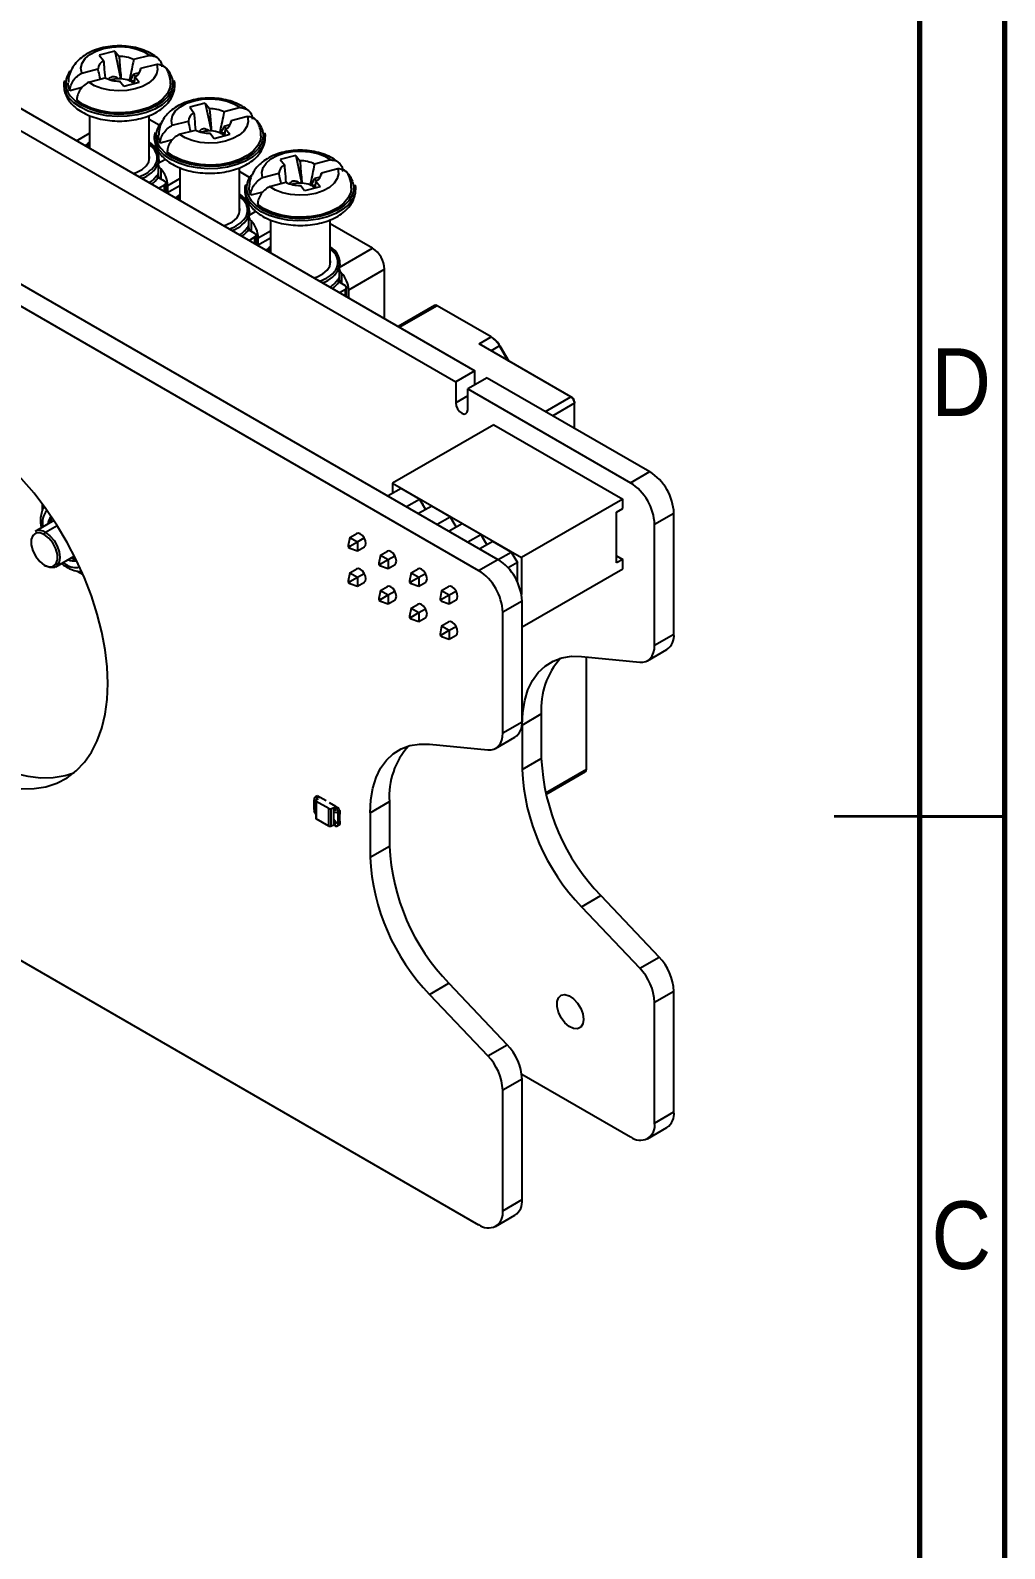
# Model space of a CAD drawing. Header units: millimetres. Extents: x 15 to 415, y 5 to 292.
# Drawn here: x 357.9 to 415, y 105.5 to 194.6 of the extents above; entities that cross this region are included whole.
import ezdxf

# ---------------------------------------------------------------- set-up
doc = ezdxf.new("R2010")
doc.units = ezdxf.units.MM
doc.linetypes.add('SLD-Solid', pattern=[0])
doc.styles.add('SLDTEXTSTYLE2', font='GOTHIC.TTF', dxfattribs={"width": 0.913})

msp = doc.modelspace()

# ---------------------------------------------------------------- linework, layer by layer
at = {"color": 7, "linetype": 'SLD-Solid', "lineweight": 70}
for p, q in [((415, 292), (415, 5)), ((410, 287), (410, 10))]:
    msp.add_line(p, q, dxfattribs=at)
at = {"color": 7, "linetype": 'SLD-Solid', "lineweight": 25}
for p, q in [((324.471, 198.686), (385.282, 163.581)), ((323.34, 198.033), (384.151, 162.928)), ((343.634, 197.911), (383.939, 174.643)), ((342.502, 197.258), (382.807, 173.99)), ((362.818, 193.399), (361.906, 193.163)), ((362.818, 193.399), (363.066, 193.081)), ((362.818, 193.399), (363.155, 191.804)), ((361.906, 193.163), (362.154, 192.844)), ((364.876, 193.141), (363.919, 192.894)), ((365.285, 192.615), (364.329, 192.367)), ((360.873, 192.104), (361.829, 192.352)), ((361.283, 191.577), (362.239, 191.825)), ((363.155, 191.804), (363.036, 191.773)), ((363.34, 191.319), (363.092, 191.638)), ((363.155, 191.804), (363.181, 191.771)), ((364.252, 191.556), (363.34, 191.319)), ((363.721, 191.68), (363.663, 191.665)), ((363.918, 192.036), (363.721, 191.68)), ((363.775, 191.611), (363.721, 191.68)), ((364.261, 192.125), (363.918, 192.036)), ((364.03, 191.891), (363.918, 192.036)), ((364.252, 191.556), (364.005, 191.874)), ((364.329, 192.367), (364.303, 192.237)), ((360.898, 191.253), (360.176, 191.066)), ((368.122, 190.338), (367.209, 190.101)), ((367.209, 190.101), (367.457, 189.783)), ((368.122, 190.338), (368.369, 190.019)), ((368.122, 190.338), (368.458, 188.743)), ((370.179, 190.08), (369.223, 189.832)), ((361.329, 189.619), (361.329, 187.695)), ((364.829, 187.105), (364.829, 189.611)), ((365.418, 189.049), (364.829, 189.389)), ((366.176, 189.042), (367.133, 189.29)), ((369.221, 188.974), (369.024, 188.618)), ((369.565, 189.063), (369.221, 188.974)), ((369.334, 188.829), (369.221, 188.974)), ((369.632, 189.305), (369.606, 189.176)), ((370.589, 189.553), (369.632, 189.305)), ((360.57, 188.134), (361.329, 188.572)), ((366.201, 188.191), (365.479, 188.004)), ((366.586, 188.516), (367.542, 188.763)), ((368.458, 188.743), (368.339, 188.712)), ((368.643, 188.258), (368.396, 188.576)), ((368.458, 188.743), (368.484, 188.709)), ((369.556, 188.494), (368.643, 188.258)), ((369.024, 188.618), (368.967, 188.603)), ((369.078, 188.55), (369.024, 188.618)), ((369.556, 188.494), (369.308, 188.813)), ((361.154, 187.796), (361.329, 187.927)), ((365.404, 186.936), (365.404, 187.044)), ((373.425, 187.276), (372.513, 187.04)), ((373.425, 187.276), (373.673, 186.958)), ((373.425, 187.276), (373.762, 185.681)), ((365.332, 186.14), (365.36, 186.212)), ((365.332, 186.14), (365.36, 186.156)), ((365.36, 186.773), (365.36, 186.113)), ((365.506, 186.498), (365.506, 185.908)), ((366.632, 186.557), (366.632, 184.634)), ((370.132, 184.043), (370.132, 186.549)), ((370.721, 185.988), (370.132, 186.327)), ((371.48, 185.981), (372.436, 186.229)), ((372.513, 187.04), (372.76, 186.721)), ((375.482, 187.018), (374.526, 186.77)), ((374.936, 186.244), (374.909, 186.114)), ((375.892, 186.492), (374.936, 186.244)), ((365.296, 186.068), (365.36, 186.105)), ((365.506, 185.908), (365.298, 186.028)), ((365.731, 185.758), (365.348, 185.978)), ((365.385, 185.354), (365.731, 185.554)), ((365.804, 185.112), (365.804, 185.656)), ((365.873, 185.072), (366.632, 185.511)), ((365.925, 185.103), (365.925, 185.511)), ((371.889, 185.454), (372.846, 185.702)), ((373.762, 185.681), (373.642, 185.65)), ((373.947, 185.196), (373.699, 185.515)), ((373.762, 185.681), (373.788, 185.648)), ((374.859, 185.433), (373.947, 185.196)), ((374.328, 185.557), (374.27, 185.542)), ((374.524, 185.913), (374.328, 185.557)), ((374.381, 185.488), (374.328, 185.557)), ((374.868, 186.002), (374.524, 185.913)), ((374.637, 185.768), (374.524, 185.913)), ((374.859, 185.433), (374.611, 185.751)), ((366.458, 184.735), (366.632, 184.866)), ((371.505, 185.13), (370.783, 184.943)), ((370.663, 183.712), (370.663, 183.051)), ((370.707, 183.875), (370.707, 183.982)), ((371.936, 183.496), (371.936, 181.572)), ((375.436, 180.982), (375.436, 183.487)), ((370.6, 183.007), (370.663, 183.043)), ((370.81, 182.846), (370.601, 182.966)), ((370.635, 183.078), (370.663, 183.15)), ((370.635, 183.078), (370.663, 183.094)), ((371.034, 182.696), (370.652, 182.917)), ((370.81, 183.437), (370.81, 182.846)), ((371.107, 182.051), (371.107, 182.594)), ((377.928, 181.827), (375.436, 183.266)), ((370.688, 182.292), (371.034, 182.492)), ((371.176, 182.011), (371.936, 182.449)), ((371.229, 182.041), (371.229, 182.449)), ((371.761, 181.673), (371.936, 181.804)), ((375.974, 180.698), (377.928, 181.827)), ((376.011, 180.813), (376.011, 180.921)), ((375.903, 179.945), (375.967, 179.982)), ((375.938, 180.016), (375.967, 180.089)), ((375.938, 180.016), (375.967, 180.033)), ((375.967, 180.65), (375.967, 179.99)), ((376.113, 180.375), (376.113, 179.785)), ((376.532, 179.388), (378.636, 180.602)), ((378.636, 177.705), (378.636, 180.602)), ((376.113, 179.785), (375.905, 179.905)), ((376.337, 179.635), (375.955, 179.855)), ((375.992, 179.231), (376.337, 179.43)), ((376.411, 178.989), (376.411, 179.533)), ((376.532, 178.919), (376.532, 179.388)), ((381.561, 178.472), (379.433, 177.244)), ((384.883, 176.626), (381.711, 178.458)), ((384.176, 176.218), (384.883, 176.626)), ((384.954, 176.586), (384.883, 176.626)), ((389.56, 173.11), (384.176, 176.218)), ((385.404, 176.111), (385.383, 176.099)), ((385.883, 175.233), (385.383, 176.099)), ((385.404, 176.111), (385.925, 175.209)), ((383.939, 174.643), (382.807, 173.99)), ((383.939, 173.827), (383.939, 174.643)), ((382.807, 173.99), (382.807, 172.765)), ((384.646, 174.235), (383.515, 173.582)), ((384.646, 174.235), (394.192, 168.724)), ((383.515, 172.357), (383.515, 173.582)), ((383.515, 173.582), (393.061, 168.071)), ((389.631, 173.069), (389.56, 173.11)), ((389.772, 172.824), (389.772, 172.743)), ((389.772, 171.275), (389.772, 172.743)), ((385.035, 171.479), (379.095, 168.05)), ((385.035, 171.479), (392.601, 167.112)), ((393.061, 168.071), (394.192, 168.724)), ((379.603, 167.741), (378.839, 167.3)), ((379.095, 168.05), (386.661, 163.683)), ((379.095, 168.05), (379.095, 167.448)), ((380.68, 167.119), (379.603, 167.741)), ((358.554, 166.836), (358.554, 166.43)), ((379.917, 166.678), (380.68, 167.119)), ((381.399, 166.704), (380.635, 166.263)), ((380.68, 167.119), (381.04, 166.497)), ((380.891, 166.826), (380.829, 166.862)), ((380.891, 166.826), (380.829, 166.862)), ((380.86, 166.808), (380.891, 166.826)), ((380.891, 166.754), (380.891, 166.826)), ((382.477, 166.082), (381.399, 166.704)), ((392.601, 167.112), (386.661, 163.683)), ((392.247, 166.356), (392.601, 166.56)), ((392.601, 166.56), (392.601, 167.112)), ((359.241, 165.85), (358.152, 165.221)), ((381.713, 165.641), (382.477, 166.082)), ((383.195, 165.667), (382.431, 165.227)), ((382.477, 166.082), (382.836, 165.46)), ((382.687, 165.789), (382.625, 165.825)), ((382.687, 165.789), (382.625, 165.825)), ((382.656, 165.771), (382.687, 165.789)), ((382.687, 165.717), (382.687, 165.789)), ((384.273, 165.045), (383.195, 165.667)), ((392.247, 163.376), (392.247, 166.356)), ((395.606, 166.275), (394.475, 165.622)), ((395.606, 159.2), (395.606, 166.275)), ((376.594, 164.864), (376.505, 164.397)), ((376.594, 164.864), (377.005, 165.1)), ((376.594, 164.864), (377.043, 164.604)), ((377.043, 164.604), (377.439, 164.833)), ((383.509, 164.604), (384.273, 165.045)), ((384.273, 165.045), (384.632, 164.423)), ((384.483, 164.752), (384.421, 164.788)), ((384.483, 164.752), (384.421, 164.788)), ((394.475, 158.547), (394.475, 165.622)), ((376.594, 164.345), (376.505, 164.397)), ((376.505, 164.397), (376.505, 164.293)), ((376.505, 164.293), (376.594, 164.242)), ((376.594, 164.345), (377.043, 164.604)), ((376.594, 164.242), (376.594, 164.345)), ((376.594, 164.242), (377.043, 164.086)), ((377.043, 164.604), (377.043, 164.086)), ((377.043, 164.086), (377.454, 164.323)), ((378.391, 163.827), (378.801, 164.064)), ((384.991, 164.631), (384.227, 164.19)), ((384.452, 164.734), (384.483, 164.752)), ((384.483, 164.68), (384.483, 164.752)), ((386.069, 164.008), (384.991, 164.631)), ((385.305, 163.568), (386.069, 164.008)), ((386.069, 164.008), (386.428, 163.386)), ((359.352, 163.143), (360.441, 163.772)), ((376.594, 162.79), (377.005, 163.026)), ((378.391, 163.827), (378.301, 163.36)), ((378.391, 163.308), (378.301, 163.36)), ((378.301, 163.36), (378.301, 163.257)), ((378.301, 163.257), (378.391, 163.205)), ((378.391, 163.827), (378.84, 163.568)), ((378.391, 163.308), (378.84, 163.568)), ((378.391, 163.205), (378.391, 163.308)), ((378.391, 163.205), (378.84, 163.049)), ((378.84, 163.568), (379.235, 163.796)), ((378.84, 163.568), (378.84, 163.049)), ((378.84, 163.049), (379.25, 163.286)), ((380.187, 162.79), (380.597, 163.027)), ((384.151, 162.928), (385.282, 163.581)), ((386.428, 163.386), (385.888, 163.074)), ((386.279, 163.715), (386.217, 163.751)), ((386.279, 163.715), (386.217, 163.751)), ((386.248, 163.697), (386.279, 163.715)), ((386.279, 163.643), (386.279, 163.715)), ((386.428, 162.244), (386.428, 163.386)), ((386.661, 163.683), (386.661, 161.515)), ((386.697, 159.62), (392.601, 163.029)), ((392.247, 163.784), (392.601, 163.58)), ((392.601, 163.58), (392.247, 163.376)), ((392.601, 163.029), (392.601, 163.58)), ((360.599, 162.887), (360.951, 162.683)), ((376.594, 162.79), (376.505, 162.323)), ((376.594, 162.271), (376.505, 162.323)), ((376.505, 162.323), (376.505, 162.219)), ((376.505, 162.219), (376.594, 162.168)), ((376.594, 162.79), (377.043, 162.53)), ((376.594, 162.271), (377.043, 162.53)), ((376.594, 162.168), (376.594, 162.271)), ((376.594, 162.168), (377.043, 162.012)), ((377.043, 162.53), (377.439, 162.759)), ((377.043, 162.53), (377.043, 162.012)), ((377.043, 162.012), (377.454, 162.249)), ((380.187, 162.79), (380.097, 162.323)), ((380.187, 162.272), (380.097, 162.323)), ((380.097, 162.323), (380.097, 162.22)), ((380.097, 162.22), (380.187, 162.168)), ((380.187, 162.79), (380.636, 162.531)), ((380.187, 162.272), (380.636, 162.531)), ((380.187, 162.168), (380.187, 162.272)), ((380.187, 162.168), (380.636, 162.012)), ((380.636, 162.531), (381.031, 162.759)), ((380.636, 162.531), (380.636, 162.012)), ((380.636, 162.012), (381.046, 162.249)), ((378.391, 161.753), (378.301, 161.286)), ((378.391, 161.234), (378.301, 161.286)), ((378.301, 161.286), (378.301, 161.183)), ((378.391, 161.753), (378.801, 161.99)), ((378.391, 161.753), (378.84, 161.494)), ((378.391, 161.234), (378.84, 161.494)), ((378.391, 161.131), (378.391, 161.234)), ((378.84, 161.494), (379.235, 161.722)), ((378.84, 161.494), (378.84, 160.975)), ((378.84, 160.975), (379.25, 161.212)), ((381.983, 161.753), (381.893, 161.287)), ((381.983, 161.235), (381.893, 161.287)), ((381.893, 161.287), (381.893, 161.183)), ((381.983, 161.753), (382.393, 161.99)), ((381.983, 161.753), (382.432, 161.494)), ((381.983, 161.235), (382.432, 161.494)), ((381.983, 161.131), (381.983, 161.235)), ((382.432, 161.494), (382.827, 161.722)), ((382.432, 161.494), (382.432, 160.975)), ((382.432, 160.975), (382.842, 161.212)), ((378.301, 161.183), (378.391, 161.131)), ((378.391, 161.131), (378.84, 160.975)), ((380.187, 160.716), (380.097, 160.249)), ((380.187, 160.716), (380.597, 160.953)), ((380.187, 160.716), (380.636, 160.457)), ((380.187, 160.198), (380.636, 160.457)), ((380.636, 160.457), (381.031, 160.685)), ((380.636, 160.457), (380.636, 159.938)), ((381.893, 161.183), (381.983, 161.131)), ((381.983, 161.131), (382.432, 160.975)), ((386.697, 161.131), (385.565, 160.478)), ((385.565, 153.404), (385.565, 160.478)), ((386.697, 154.057), (386.697, 161.131)), ((323.34, 159.656), (384.151, 124.55)), ((380.187, 160.198), (380.097, 160.249)), ((380.097, 160.249), (380.097, 160.146)), ((380.097, 160.146), (380.187, 160.094)), ((380.187, 160.094), (380.187, 160.198)), ((380.187, 160.094), (380.636, 159.938)), ((380.636, 159.938), (381.046, 160.175)), ((381.983, 159.679), (381.893, 159.213)), ((381.983, 159.679), (382.393, 159.916)), ((381.983, 159.679), (382.432, 159.42)), ((382.432, 159.42), (382.827, 159.648)), ((381.983, 159.161), (381.893, 159.213)), ((381.893, 159.213), (381.893, 159.109)), ((381.893, 159.109), (381.983, 159.057)), ((381.983, 159.161), (382.432, 159.42)), ((381.983, 159.057), (381.983, 159.161)), ((381.983, 159.057), (382.432, 158.901)), ((382.432, 159.42), (382.432, 158.901)), ((382.432, 158.901), (382.842, 159.138)), ((394.475, 158.547), (395.606, 159.2)), ((390.189, 157.88), (393.602, 157.543)), ((390.48, 151.268), (390.48, 157.852)), ((394.06, 157.632), (395.192, 158.285)), ((386.697, 153.861), (387.828, 154.514)), ((387.828, 154.514), (387.828, 151.904)), ((385.565, 153.404), (386.697, 154.057)), ((386.697, 153.861), (386.697, 151.251)), ((381.279, 152.737), (384.692, 152.399)), ((385.151, 152.488), (386.282, 153.141)), ((386.697, 151.251), (387.828, 151.904)), ((388.09, 149.787), (390.417, 151.13)), ((374.587, 149.647), (374.498, 149.596)), ((374.693, 149.709), (374.587, 149.647)), ((374.693, 149.586), (374.587, 149.647)), ((374.693, 149.709), (374.853, 149.617)), ((374.498, 149.596), (374.498, 149.474)), ((374.499, 148.903), (374.498, 148.902)), ((374.498, 148.902), (374.498, 148.78)), ((374.499, 148.903), (374.499, 149.473)), ((374.6, 149.205), (374.571, 149.222)), ((374.571, 149.222), (374.571, 149.221)), ((374.6, 149.204), (374.571, 149.221)), ((374.571, 149.221), (374.571, 149.071)), ((374.571, 149.071), (374.6, 149.054)), ((374.585, 149.447), (374.601, 149.426)), ((374.6, 148.831), (374.585, 148.829)), ((374.586, 148.829), (374.585, 148.829)), ((374.6, 148.831), (374.586, 148.829)), ((374.6, 149.419), (374.6, 148.399)), ((374.746, 149.556), (374.619, 149.453)), ((375.358, 148.958), (374.629, 149.378)), ((374.629, 149.378), (374.629, 148.358)), ((374.746, 149.556), (374.693, 149.587)), ((374.693, 149.587), (374.693, 149.586)), ((374.852, 149.617), (374.853, 149.617)), ((375.211, 149.41), (374.852, 149.617)), ((374.853, 149.617), (374.853, 149.617)), ((375.211, 149.41), (375.211, 149.41)), ((375.358, 147.937), (375.358, 148.958)), ((375.413, 149.293), (375.413, 149.293)), ((375.772, 149.086), (375.413, 149.293)), ((375.487, 148.952), (375.666, 149.025)), ((375.487, 148.952), (375.487, 147.931)), ((375.755, 148.841), (375.665, 148.826)), ((375.665, 148.703), (375.665, 148.826)), ((375.666, 148.826), (375.665, 148.826)), ((375.719, 148.995), (375.666, 149.025)), ((375.666, 148.826), (375.666, 149.025)), ((375.755, 148.841), (375.666, 148.826)), ((375.719, 148.995), (375.718, 148.994)), ((375.824, 148.933), (375.718, 148.994)), ((375.772, 149.086), (375.772, 149.087)), ((375.772, 149.087), (375.931, 148.995)), ((375.931, 148.995), (375.824, 148.933)), ((376.019, 148.842), (375.912, 148.78)), ((375.912, 148.657), (375.912, 148.78)), ((376.019, 148.842), (376.019, 148.637)), ((377.787, 148.718), (378.918, 149.371)), ((378.918, 149.371), (378.918, 146.761)), ((374.587, 148.627), (374.6, 148.619)), ((375.358, 147.937), (374.629, 148.358)), ((375.487, 147.931), (375.666, 148.005)), ((375.826, 148.731), (375.665, 148.703)), ((375.666, 148.324), (375.665, 148.324)), ((375.665, 148.201), (375.665, 148.324)), ((375.826, 148.112), (375.665, 148.324)), ((375.665, 148.201), (375.755, 148.084)), ((375.666, 148.324), (375.666, 148.703)), ((375.826, 148.113), (375.666, 148.324)), ((375.666, 148.005), (375.666, 148.2)), ((375.718, 147.974), (375.666, 148.005)), ((375.718, 147.974), (375.824, 147.912)), ((375.912, 147.963), (375.824, 147.912)), ((375.826, 148.113), (375.826, 148.112)), ((375.913, 148.658), (375.912, 148.657)), ((375.912, 147.963), (375.912, 148.086)), ((375.913, 148.086), (375.912, 148.086)), ((376.019, 148.025), (375.912, 147.963)), ((375.913, 148.086), (375.913, 148.658)), ((376.019, 148.637), (376.019, 148.637)), ((376.019, 148.229), (376.019, 148.637)), ((376.019, 148.229), (376.019, 148.229)), ((376.019, 148.229), (376.019, 148.025)), ((376.019, 148.229), (376.019, 148.229)), ((377.787, 148.718), (377.787, 146.108)), ((377.787, 146.108), (378.918, 146.761)), ((390.189, 143.2), (391.32, 143.853)), ((391.32, 143.853), (394.733, 140.25)), ((390.189, 143.2), (393.602, 139.597)), ((393.602, 139.597), (394.733, 140.25)), ((381.279, 138.057), (382.41, 138.71)), ((381.279, 138.057), (384.692, 134.454)), ((382.41, 138.71), (385.824, 135.107)), ((395.606, 138.238), (394.475, 137.585)), ((395.606, 131.163), (395.606, 138.238)), ((394.475, 130.51), (394.475, 137.585)), ((384.692, 134.454), (385.824, 135.107)), ((386.697, 133.094), (385.565, 132.441)), ((386.677, 133.379), (393.061, 129.694)), ((386.697, 126.02), (386.697, 133.094)), ((385.565, 125.367), (385.565, 132.441)), ((394.475, 130.51), (395.606, 131.163)), ((394.06, 129.595), (395.192, 130.248)), ((385.565, 125.367), (386.697, 126.02)), ((385.151, 124.451), (386.282, 125.104))]:
    msp.add_line(p, q, dxfattribs=at)
at = {"color": 8, "linetype": 'SLD-Solid', "lineweight": 25}
for p, q in [((365.367, 186.821), (365.781, 187.06)), ((365.731, 185.154), (365.731, 185.554)), ((365.925, 185.511), (366.632, 185.919)), ((370.67, 183.76), (371.084, 183.999)), ((371.229, 182.449), (371.936, 182.857)), ((371.034, 182.093), (371.034, 182.492)), ((376.337, 179.031), (376.337, 179.43)), ((381.711, 178.458), (379.521, 177.193)), ((385.383, 176.099), (384.883, 175.81)), ((383.515, 173.173), (382.807, 172.765)), ((388.077, 172.254), (389.56, 173.11)), ((389.772, 172.743), (388.502, 172.009)), ((359.432, 165.554), (358.752, 165.162)), ((359.954, 163.284), (359.785, 163.393)), ((388.069, 149.876), (390.48, 151.268))]:
    msp.add_line(p, q, dxfattribs=at)
at = {"color": 7, "linetype": 'SLD-Solid', "lineweight": 35}
for p, q in [((415, 148.5), (405, 148.5)), ((410, 148.5), (415, 148.5))]:
    msp.add_line(p, q, dxfattribs=at)
at = {"color": 7, "linetype": 'SLD-Solid', "lineweight": 25, "flags": 128}
for points in [[(360.873, 192.104), (360.83, 192.394), (360.9, 192.682), (361.079, 192.954), (361.358, 193.196), (361.724, 193.396), (362.157, 193.544), (362.637, 193.633), (363.139, 193.658), (363.639, 193.617), (364.11, 193.514), (364.529, 193.353), (364.876, 193.141)], [(365.285, 192.615), (365.328, 192.325), (365.259, 192.037), (365.08, 191.765), (364.8, 191.523), (364.435, 191.323), (364.001, 191.174), (363.521, 191.086), (363.019, 191.061), (362.52, 191.101), (362.049, 191.205), (361.629, 191.366), (361.283, 191.577)], [(360.176, 191.066), (360.084, 191.408), (360.079, 191.517)], [(360.096, 192.081), (360.112, 192.107), (360.205, 192.242)], [(366.303, 191.651), (366.321, 191.529), (366.297, 191.183), (366.163, 190.846), (365.925, 190.529), (365.59, 190.242), (365.169, 189.996), (364.677, 189.799), (364.13, 189.657), (363.548, 189.576), (362.95, 189.558), (362.356, 189.604), (361.787, 189.711), (361.262, 189.878), (360.798, 190.097), (360.413, 190.362), (360.118, 190.663)], [(366.146, 191.095), (366.133, 191.063), (365.933, 190.737), (365.631, 190.439), (365.236, 190.179), (364.764, 189.967), (364.23, 189.811), (363.655, 189.716), (363.059, 189.685), (362.464, 189.72), (361.891, 189.82), (361.361, 189.98), (360.893, 190.195), (360.504, 190.457), (360.209, 190.758)], [(366.079, 191.487), (366.047, 191.249), (365.901, 190.913), (365.641, 190.601), (365.279, 190.324), (364.829, 190.095), (364.308, 189.922), (363.739, 189.812), (363.143, 189.77), (362.544, 189.798), (361.967, 189.893), (361.434, 190.054), (360.968, 190.272), (360.586, 190.539)], [(366.176, 189.042), (366.133, 189.332), (366.203, 189.62), (366.382, 189.892), (366.661, 190.134), (367.027, 190.334), (367.461, 190.483), (367.941, 190.571), (368.443, 190.596), (368.942, 190.556), (369.413, 190.452), (369.832, 190.291), (370.179, 190.08)], [(365.4, 189.019), (365.415, 189.045), (365.508, 189.18)], [(370.589, 189.553), (370.632, 189.263), (370.562, 188.975), (370.383, 188.703), (370.104, 188.461), (369.738, 188.261), (369.304, 188.113), (368.824, 188.024), (368.322, 187.999), (367.823, 188.04), (367.352, 188.143), (366.933, 188.304), (366.586, 188.516)], [(361.329, 188.039), (361.242, 187.979), (361.075, 187.842)], [(365.479, 188.004), (365.387, 188.347), (365.383, 188.455)], [(371.606, 188.59), (371.624, 188.467), (371.6, 188.122), (371.467, 187.785), (371.228, 187.467), (370.893, 187.181), (370.472, 186.935), (369.98, 186.738), (369.433, 186.596), (368.851, 186.515), (368.253, 186.496), (367.659, 186.542), (367.09, 186.65), (366.565, 186.816), (366.102, 187.035), (365.716, 187.3), (365.421, 187.601)], [(371.449, 188.033), (371.436, 188.001), (371.237, 187.675), (370.934, 187.377), (370.54, 187.118), (370.067, 186.906), (369.534, 186.75), (368.959, 186.654), (368.363, 186.624), (367.768, 186.659), (367.195, 186.758), (366.665, 186.918), (366.197, 187.133), (365.808, 187.396), (365.512, 187.696)], [(371.382, 188.426), (371.35, 188.188), (371.204, 187.852), (370.944, 187.539), (370.582, 187.263), (370.132, 187.033), (369.612, 186.861), (369.042, 186.751), (368.446, 186.709), (367.847, 186.736), (367.27, 186.832), (366.738, 186.992), (366.271, 187.21), (365.889, 187.477)], [(363.894, 186.215), (364.077, 186.278), (364.411, 186.448), (364.661, 186.66), (364.811, 186.902), (364.853, 187.157), (364.829, 187.297)], [(365.079, 187.688), (364.963, 187.809), (364.829, 187.918)], [(371.48, 185.981), (371.437, 186.271), (371.506, 186.559), (371.685, 186.831), (371.965, 187.073), (372.33, 187.273), (372.764, 187.421), (373.244, 187.51), (373.746, 187.535), (374.245, 187.494), (374.716, 187.391), (375.136, 187.23), (375.482, 187.018)], [(375.892, 186.492), (375.935, 186.202), (375.865, 185.914), (375.686, 185.642), (375.407, 185.4), (375.041, 185.199), (374.608, 185.051), (374.128, 184.963), (373.626, 184.938), (373.126, 184.978), (372.655, 185.081), (372.236, 185.243), (371.889, 185.454)], [(370.783, 184.943), (370.69, 185.285), (370.686, 185.394)], [(370.703, 185.958), (370.719, 185.984), (370.812, 186.118)], [(376.909, 185.528), (376.927, 185.406), (376.904, 185.06), (376.77, 184.723), (376.532, 184.406), (376.196, 184.119), (375.775, 183.873), (375.283, 183.676), (374.737, 183.534), (374.155, 183.453), (373.556, 183.435), (372.963, 183.481), (372.393, 183.588), (371.868, 183.755), (371.405, 183.974), (371.019, 184.239), (370.725, 184.54)], [(376.686, 185.364), (376.654, 185.126), (376.507, 184.79), (376.248, 184.478), (375.886, 184.201), (375.435, 183.972), (374.915, 183.799), (374.345, 183.689), (373.749, 183.647), (373.151, 183.675), (372.574, 183.77), (372.041, 183.93), (371.574, 184.149), (371.192, 184.416)], [(366.632, 184.977), (366.545, 184.918), (366.379, 184.78)], [(370.382, 184.627), (370.266, 184.747), (370.132, 184.857)], [(376.753, 184.972), (376.739, 184.939), (376.54, 184.614), (376.238, 184.316), (375.843, 184.056), (375.37, 183.844), (374.837, 183.688), (374.262, 183.593), (373.666, 183.562), (373.071, 183.597), (372.498, 183.697), (371.968, 183.857), (371.5, 184.072), (371.111, 184.334), (370.815, 184.635)], [(369.197, 183.153), (369.38, 183.216), (369.714, 183.386), (369.964, 183.598), (370.115, 183.84), (370.157, 184.096), (370.132, 184.235)], [(371.936, 181.916), (371.849, 181.856), (371.682, 181.719)], [(375.686, 181.565), (375.57, 181.686), (375.436, 181.795)], [(374.5, 180.092), (374.683, 180.155), (375.017, 180.325), (375.267, 180.537), (375.418, 180.779), (375.46, 181.034), (375.436, 181.174)], [(362.407, 156.291), (362.368, 157.265), (362.251, 158.275), (362.057, 159.312), (361.787, 160.367), (361.445, 161.431), (361.032, 162.493), (360.554, 163.544), (360.014, 164.575), (359.418, 165.577), (358.77, 166.539), (358.076, 167.454), (357.344, 168.313), (356.578, 169.109), (355.788, 169.833), (354.978, 170.481), (354.158, 171.045), (353.333, 171.521), (352.513, 171.904), (351.703, 172.191), (350.912, 172.38), (350.147, 172.468), (349.414, 172.455), (348.721, 172.34), (348.073, 172.126), (347.476, 171.813), (346.937, 171.406), (346.458, 170.906), (346.046, 170.32), (345.704, 169.652), (345.434, 168.908), (345.24, 168.095), (345.123, 167.22), (345.083, 166.292), (345.123, 165.319), (345.24, 164.309), (345.434, 163.272), (345.704, 162.216), (346.046, 161.153), (346.458, 160.091), (346.937, 159.039), (347.476, 158.008), (348.073, 157.007), (348.721, 156.044), (349.414, 155.129), (350.147, 154.27), (350.912, 153.475), (351.703, 152.75), (352.513, 152.103), (353.333, 151.538), (354.158, 151.063), (354.978, 150.679), (355.788, 150.392), (356.578, 150.204), (357.344, 150.116), (358.076, 150.129), (358.77, 150.243), (359.418, 150.458), (360.014, 150.77), (360.554, 151.178), (361.032, 151.677), (361.445, 152.264), (361.787, 152.932), (362.057, 153.676), (362.251, 154.489), (362.368, 155.363), (362.407, 156.291)], [(348.213, 172.182), (348.068, 172.059), (347.59, 171.559), (347.178, 170.973), (346.835, 170.305), (346.566, 169.561), (346.371, 168.748), (346.254, 167.874), (346.215, 166.945), (346.254, 165.972), (346.371, 164.962), (346.566, 163.925), (346.835, 162.87), (347.178, 161.806), (347.59, 160.744), (348.068, 159.692), (348.608, 158.661), (349.204, 157.66), (349.852, 156.698), (350.546, 155.783), (351.278, 154.923), (352.044, 154.128), (352.835, 153.403), (353.644, 152.756), (354.465, 152.192), (355.289, 151.716), (356.109, 151.332), (356.919, 151.045), (357.71, 150.857), (358.475, 150.769), (359.208, 150.782), (359.901, 150.896), (360.409, 151.055)], [(382.807, 172.765), (382.834, 172.593), (382.911, 172.417), (383.026, 172.262), (383.161, 172.153), (383.296, 172.106), (383.411, 172.128), (383.488, 172.216), (383.515, 172.357)], [(358.681, 165.039), (358.415, 165.139), (358.181, 165.118), (358.007, 164.979), (357.915, 164.739), (357.915, 164.427), (358.007, 164.081), (358.181, 163.742), (358.415, 163.451), (358.681, 163.243)], [(358.681, 163.243), (358.947, 163.143), (359.181, 163.164), (359.355, 163.303), (359.447, 163.543), (359.447, 163.855), (359.355, 164.201), (359.181, 164.54), (358.947, 164.831), (358.681, 165.039)], [(358.752, 165.162), (359.014, 164.962), (359.25, 164.687), (359.438, 164.361), (359.559, 164.019), (359.6, 163.692), (359.559, 163.413), (359.438, 163.21), (359.25, 163.101), (359.014, 163.099), (358.752, 163.202)], [(377.532, 164.519), (377.508, 164.674), (377.439, 164.833), (377.336, 164.972), (377.214, 165.07), (377.092, 165.113), (376.989, 165.093), (376.975, 165.083)], [(377.424, 164.306), (377.439, 164.313), (377.508, 164.393), (377.532, 164.519)], [(379.328, 163.482), (379.304, 163.637), (379.235, 163.796), (379.132, 163.935), (379.01, 164.034), (378.889, 164.076), (378.785, 164.056), (378.771, 164.046)], [(360.544, 163.566), (360.399, 163.587), (360.225, 163.646)], [(377.532, 162.445), (377.508, 162.6), (377.439, 162.759), (377.336, 162.898), (377.214, 162.996), (377.092, 163.039), (376.989, 163.019), (376.975, 163.009)], [(379.22, 163.269), (379.235, 163.276), (379.304, 163.356), (379.328, 163.482)], [(381.125, 162.446), (381.1, 162.6), (381.031, 162.759), (380.928, 162.899), (380.806, 162.997), (380.685, 163.039), (380.581, 163.019), (380.567, 163.01)], [(377.424, 162.232), (377.439, 162.239), (377.508, 162.319), (377.532, 162.445)], [(381.016, 162.232), (381.031, 162.24), (381.1, 162.319), (381.125, 162.446)], [(379.328, 161.408), (379.304, 161.563), (379.235, 161.722), (379.132, 161.861), (379.01, 161.96), (378.889, 162.002), (378.785, 161.982), (378.771, 161.972)], [(379.22, 161.195), (379.235, 161.202), (379.304, 161.282), (379.328, 161.408)], [(382.921, 161.409), (382.896, 161.563), (382.827, 161.722), (382.724, 161.862), (382.602, 161.96), (382.481, 162.002), (382.377, 161.982), (382.363, 161.973)], [(382.812, 161.195), (382.827, 161.203), (382.896, 161.282), (382.921, 161.409)], [(381.125, 160.372), (381.1, 160.526), (381.031, 160.685), (380.928, 160.824), (380.806, 160.923), (380.685, 160.965), (380.581, 160.945), (380.567, 160.936)], [(381.016, 160.158), (381.031, 160.166), (381.1, 160.245), (381.125, 160.372)], [(382.921, 159.335), (382.896, 159.489), (382.827, 159.648), (382.724, 159.788), (382.602, 159.886), (382.481, 159.928), (382.377, 159.908), (382.363, 159.899)], [(382.812, 159.121), (382.827, 159.129), (382.896, 159.208), (382.921, 159.335)], [(393.602, 157.543), (393.788, 157.543), (393.958, 157.583), (394.108, 157.662), (394.236, 157.778), (394.339, 157.927), (394.414, 158.108), (394.459, 158.317), (394.475, 158.547)], [(386.697, 153.861), (386.736, 154.606), (386.853, 155.296), (387.046, 155.92), (387.313, 156.471), (387.65, 156.94), (388.052, 157.321), (388.514, 157.609), (389.028, 157.8), (389.589, 157.891), (390.189, 157.88)], [(384.692, 152.399), (384.878, 152.4), (385.048, 152.44), (385.199, 152.519), (385.327, 152.634), (385.429, 152.784), (385.504, 152.965), (385.55, 153.173), (385.565, 153.404)], [(377.787, 148.718), (377.826, 149.463), (377.943, 150.153), (378.137, 150.777), (378.404, 151.327), (378.74, 151.797), (379.142, 152.178), (379.604, 152.466), (380.119, 152.656), (380.68, 152.747), (381.279, 152.737)], [(374.619, 149.453), (374.61, 149.444), (374.604, 149.435), (374.601, 149.425), (374.601, 149.415), (374.604, 149.405), (374.609, 149.395), (374.618, 149.386), (374.629, 149.378)], [(390.303, 136.593), (390.261, 136.326), (390.139, 136.136), (389.95, 136.045), (389.716, 136.061), (389.461, 136.184), (389.213, 136.4), (388.998, 136.685), (388.841, 137.01), (388.758, 137.337), (388.758, 137.633), (388.841, 137.865), (388.998, 138.007), (389.213, 138.045), (389.461, 137.974), (389.716, 137.803), (389.95, 137.549), (390.139, 137.24), (390.261, 136.909), (390.303, 136.593)]]:
    msp.add_lwpolyline(points, dxfattribs=at)
at = {"color": 8, "linetype": 'SLD-Solid', "lineweight": 25, "flags": 128}
for points in [[(361.329, 187.918), (361.195, 187.809), (361.172, 187.786)], [(365.404, 187.044), (365.39, 186.893), (365.385, 186.872)], [(366.632, 184.857), (366.499, 184.747), (366.475, 184.725)], [(370.707, 183.982), (370.693, 183.832), (370.688, 183.81)], [(371.936, 181.795), (371.802, 181.686), (371.778, 181.663)], [(376.011, 180.921), (375.996, 180.77), (375.992, 180.749)]]:
    msp.add_lwpolyline(points, dxfattribs=at)
at = {"color": 7, "linetype": 'SLD-Solid', "lineweight": 25}
for centre, radius, start, end in [((362.429, 192.31), 0.601, 117.24144, 176.02745), ((363.108, 191.233), 1.849, 63.95185, 91.29259), ((364.64, 191.266), 1.636, 21.29652, 54.89891), ((361.029, 191.433), 1.194, 169.23629, 220.22415), ((363.051, 193.486), 1.849, 243.95188, 271.29259), ((363.064, 190.21), 1.564, 91.04432, 107.97681), ((363.079, 190.047), 1.727, 86.62236, 91.44325), ((363.106, 190.275), 1.497, 68.12994, 87.11449), ((363.255, 190.679), 1.068, 60.8687, 67.51374), ((363.42, 190.955), 0.746, 44.51955, 61.58783), ((363.73, 192.409), 0.601, 297.24128, 356.02762), ((367.732, 189.248), 0.601, 117.24128, 176.02763), ((368.411, 188.171), 1.849, 63.95187, 91.29256), ((369.033, 189.347), 0.601, 297.24122, 356.0277), ((369.944, 188.204), 1.636, 21.29649, 54.89893), ((364.341, 187.094), 1.063, 345.95347, 62.6456), ((366.333, 188.372), 1.194, 169.23629, 220.2241), ((368.354, 190.424), 1.849, 243.95189, 271.29258), ((368.367, 187.149), 1.564, 91.04421, 107.97704), ((368.382, 186.985), 1.727, 86.62262, 91.44288), ((368.409, 187.214), 1.497, 68.12994, 87.11449), ((368.558, 187.617), 1.068, 60.86873, 67.51372), ((368.723, 187.893), 0.746, 44.51972, 61.58767), ((364.306, 186.958), 1.102, 4.46168, 61.64205), ((363.668, 187.828), 1.888, 287.13515, 322.31198), ((365.545, 186.769), 0.186, 158.73291, 163.61355), ((364.372, 185.434), 1.555, 2.81507, 43.1569), ((373.035, 186.187), 0.601, 117.24134, 176.02756), ((373.714, 185.11), 1.849, 63.95186, 91.29257), ((374.336, 186.285), 0.601, 297.24138, 356.02752), ((375.247, 185.143), 1.636, 21.29646, 54.89895), ((364.044, 186.908), 1.466, 302.56737, 326.78982), ((364.128, 186.806), 1.475, 304.75334, 325.85972), ((364.388, 186.566), 1.036, 328.4357, 329.41359), ((364.41, 186.553), 1.01, 329.40576, 331.3419), ((364.457, 186.527), 0.956, 331.31552, 336.08367), ((365.613, 186.14), 0.255, 187.80447, 245.29276), ((365.692, 185.656), 0.109, 290.78341, 69.21659), ((371.636, 185.31), 1.194, 169.23627, 220.22411), ((373.657, 187.363), 1.849, 243.95187, 271.29261), ((373.671, 184.087), 1.563, 91.04328, 107.97798), ((373.686, 183.924), 1.727, 86.62245, 91.44302), ((373.712, 184.152), 1.497, 68.12991, 87.11452), ((373.862, 184.556), 1.068, 60.86872, 67.51375), ((374.026, 184.832), 0.746, 44.51955, 61.58785), ((369.644, 184.033), 1.063, 345.95346, 62.6456), ((369.609, 183.896), 1.102, 4.46167, 61.64205), ((368.971, 184.767), 1.888, 287.13516, 322.31195), ((370.848, 183.707), 0.186, 158.73172, 163.61474), ((369.347, 183.846), 1.466, 302.56746, 326.7898), ((369.431, 183.744), 1.475, 304.75336, 325.85975), ((369.692, 183.503), 1.034, 328.43441, 329.41366), ((369.712, 183.492), 1.011, 329.40675, 331.3409), ((369.761, 183.466), 0.957, 331.31595, 336.08325), ((370.917, 183.078), 0.255, 187.80449, 245.29271), ((369.675, 182.373), 1.555, 2.81503, 43.15694), ((370.995, 182.594), 0.109, 290.78338, 69.21662), ((374.947, 180.971), 1.063, 345.95346, 62.64561), ((374.913, 180.835), 1.102, 4.46162, 61.64209), ((377.1, 180.532), 1.537, 2.60552, 57.39448), ((374.275, 181.705), 1.888, 287.13515, 322.31198), ((374.651, 180.785), 1.466, 302.56765, 326.7896), ((374.996, 180.442), 1.034, 328.43615, 329.41561), ((375.018, 180.429), 1.009, 329.40463, 331.34303), ((375.064, 180.404), 0.956, 331.31456, 336.08464), ((376.22, 180.017), 0.255, 187.80457, 245.29273), ((376.152, 180.646), 0.185, 158.72825, 163.61551), ((374.979, 179.311), 1.555, 2.81503, 43.15691), ((374.735, 180.683), 1.475, 304.75334, 325.85972), ((376.299, 179.533), 0.109, 290.78326, 69.21655), ((381.624, 178.335), 0.151, 54.38209, 114.30746), ((384.12, 175.402), 1.443, 28.85565, 58.04534), ((384.267, 175.484), 1.298, 28.85567, 58.04531), ((389.312, 172.722), 0.461, 2.60551, 57.39444), ((389.465, 172.81), 0.307, 2.60563, 57.39429), ((392.536, 166.135), 3.074, 2.60549, 57.39454), ((391.404, 165.482), 3.074, 2.60549, 57.39454), ((359.703, 165.574), 0.822, 139.94499, 175.13698), ((359.937, 165.636), 0.917, 153.77488, 175.27796), ((358.403, 164.695), 0.583, 53.1992, 115.49035), ((358.834, 165.032), 0.154, 122.60559, 177.39449), ((358.724, 163.236), 0.0437, 170.78598, 309.20304), ((360.424, 164.248), 0.763, 243.4503, 281.45697), ((383.626, 160.992), 3.074, 2.60549, 57.39454), ((382.495, 160.338), 3.074, 2.60549, 57.39454), ((394.62, 159.095), 0.992, 305.21808, 6.09401), ((392.222, 154.821), 4.405, 137.78555, 183.99777), ((385.71, 153.952), 0.992, 305.21808, 6.09401), ((383.312, 149.678), 4.405, 137.78555, 183.99777), ((400.236, 152.503), 12.422, 182.76389, 224.13301), ((399.104, 151.85), 12.422, 182.76389, 224.13301), ((390.333, 151.251), 0.148, 305.01441, 6.29741), ((374.533, 149.639), 0.0546, 230.79762, 9.2129), ((374.592, 149.625), 0.178, 238.2211, 267.78754), ((374.32, 148.604), 0.347, 40.25071, 59.09162), ((374.395, 148.618), 0.192, 2.60607, 57.39401), ((374.32, 148.605), 0.347, 40.25071, 59.09162), ((374.518, 149.58), 0.175, 330.60023, 1.90609), ((374.526, 149.579), 0.168, 330.04659, 2.60365), ((375.429, 149.097), 0.156, 242.90346, 291.62616), ((376.092, 149.004), 0.375, 181.44775, 205.70889), ((376.016, 148.942), 0.192, 182.60663, 237.39394), ((376.123, 149.003), 0.192, 182.60663, 237.39394), ((374.649, 148.403), 0.0489, 184.73763, 246.58208), ((375.429, 148.076), 0.156, 242.90346, 291.62616), ((375.873, 147.983), 0.155, 139.47219, 183.4943), ((375.878, 147.921), 0.0546, 50.79732, 189.21173), ((376.091, 148.955), 0.347, 220.25078, 239.09156), ((375.82, 147.935), 0.178, 58.22117, 87.78747), ((375.819, 147.935), 0.178, 58.22117, 87.78747), ((390.195, 146.707), 12.422, 182.76389, 224.13301), ((391.326, 147.36), 12.422, 182.76389, 224.13301), ((392.492, 138.083), 3.118, 2.84946, 44.04749), ((391.361, 137.43), 3.118, 2.84946, 44.04749), ((383.582, 132.939), 3.118, 2.84946, 44.04749), ((382.451, 132.286), 3.118, 2.84946, 44.04749), ((394.661, 131.04), 0.953, 303.8431, 7.46892), ((393.613, 130.37), 0.873, 230.79667, 9.21399), ((385.751, 125.896), 0.953, 303.8431, 7.46892), ((384.703, 125.227), 0.873, 230.79667, 9.21399)]:
    msp.add_arc(centre, radius, start, end, dxfattribs=at)
at = {"color": 8, "linetype": 'SLD-Solid', "lineweight": 25}
for centre, radius, start, end in [((361.073, 191.497), 1.137, 149.12751, 220.56396), ((365.148, 191.501), 1.077, 337.8179, 19.42559), ((366.376, 188.436), 1.137, 149.12752, 220.56395), ((370.452, 188.44), 1.077, 337.81789, 19.42562), ((364.469, 187.128), 0.828, 326.79578, 42.60926), ((363.944, 187.42), 1.551, 286.4532, 336.42523), ((371.679, 185.374), 1.137, 149.12748, 220.56399), ((375.755, 185.378), 1.077, 337.81784, 19.42564), ((369.773, 184.066), 0.828, 326.79579, 42.60925), ((369.247, 184.358), 1.551, 286.45323, 336.4252), ((375.076, 181.005), 0.828, 326.79573, 42.60931), ((374.551, 181.297), 1.551, 286.45328, 336.42515), ((359.78, 165.69), 1.214, 141.23299, 190.36381), ((360.556, 164.175), 1.076, 235.93833, 280.74165)]:
    msp.add_arc(centre, radius, start, end, dxfattribs=at)
at = {"color": 7, "linetype": 'SLD-Solid', "lineweight": 25}
for centre, major_axis, ratio, start_param, end_param in [((362.98, 190.352), (-0.305, 1.536), 0.451659, 5.79546, 6.64913), ((363.299, 190.282), (0.668, 1.346), 0.30373, 6.25322, 6.651442), ((368.284, 187.29), (-0.305, 1.536), 0.451659, 5.79546, 6.64913), ((368.602, 187.221), (0.668, 1.346), 0.30373, 6.25322, 6.651442), ((373.587, 184.229), (-0.305, 1.536), 0.451659, 5.79546, 6.64913), ((373.906, 184.159), (0.668, 1.346), 0.30373, 6.25322, 6.651442)]:
    msp.add_ellipse(centre, major_axis=major_axis, ratio=ratio, start_param=start_param, end_param=end_param, dxfattribs=at)
for points, knots in [([(365.408, 192.92), (365.33, 192.985), (365.131, 193.15), (364.756, 193.36), (364.282, 193.543), (363.762, 193.661), (363.219, 193.712), (362.669, 193.695), (362.128, 193.609), (361.609, 193.452), (361.148, 193.228), (360.762, 192.949), (360.462, 192.632), (360.245, 192.279), (360.106, 191.906), (360.093, 191.65), (360.086, 191.527)], [0, 0, 0, 0, 0.048179, 0.122277, 0.198573, 0.276072, 0.353455, 0.430891, 0.508987, 0.5884, 0.669934, 0.742901, 0.811995, 0.877685, 0.941282, 1, 1, 1, 1]), ([(362.154, 192.844), (362.164, 192.727), (362.193, 192.388), (362.223, 192.047), (362.243, 191.824)], [0, 0, 0, 0, 0.344746, 1, 1, 1, 1]), ([(363.066, 193.081), (363.076, 192.964), (363.113, 192.528), (363.152, 192.091), (363.181, 191.771)], [0, 0, 0, 0, 0.26863, 1, 1, 1, 1]), ([(363.919, 192.894), (363.908, 192.84), (363.825, 192.43), (363.739, 192.021), (363.663, 191.665)], [0, 0, 0, 0, 0.1313353, 1, 1, 1, 1]), ([(364.876, 193.141), (364.984, 193.126), (365.187, 193.098), (365.415, 192.932), (365.55, 192.717), (365.566, 192.542), (365.573, 192.465)], [0, 0, 0, 0, 0.278787, 0.524178, 0.791165, 1, 1, 1, 1]), ([(365.918, 192.22), (365.915, 192.233), (365.898, 192.305), (365.785, 192.43), (365.588, 192.576), (365.384, 192.602), (365.285, 192.615)], [0, 0, 0, 0, 0.052459, 0.282265, 0.654654, 1, 1, 1, 1]), ([(359.866, 191.673), (359.86, 191.655), (359.816, 191.515), (359.824, 191.238), (359.906, 190.869), (360.044, 190.6), (360.148, 190.459), (360.176, 190.422)], [0, 0, 0, 0, 0.0418232, 0.3325003, 0.6158673, 0.8990089, 1, 1, 1, 1]), ([(360.176, 191.066), (360.177, 191.094), (360.181, 191.223), (360.251, 191.466), (360.443, 191.768), (360.67, 191.981), (360.824, 192.074), (360.873, 192.104)], [0, 0, 0, 0, 0.074201, 0.340222, 0.60664, 0.875155, 1, 1, 1, 1]), ([(360.176, 190.422), (360.229, 190.359), (360.374, 190.187), (360.677, 189.941), (361.095, 189.699), (361.578, 189.508), (362.107, 189.373), (362.665, 189.298), (363.234, 189.284), (363.799, 189.331), (364.344, 189.439), (364.854, 189.606), (365.314, 189.832), (365.709, 190.113), (366.011, 190.433), (366.215, 190.778), (366.322, 191.138), (366.347, 191.442), (366.301, 191.615), (366.288, 191.665)], [0, 0, 0, 0, 0.035829, 0.097811, 0.16111, 0.225349, 0.289522, 0.35347, 0.417286, 0.481147, 0.545205, 0.609663, 0.674719, 0.740438, 0.80621, 0.863155, 0.918116, 0.976653, 1, 1, 1, 1]), ([(361.283, 191.577), (361.18, 191.51), (360.971, 191.373), (360.736, 191.08), (360.605, 190.788), (360.591, 190.612), (360.586, 190.539)], [0, 0, 0, 0, 0.264257, 0.540635, 0.811153, 1, 1, 1, 1]), ([(361.967, 191.754), (361.932, 191.905), (361.886, 192.104), (361.84, 192.304), (361.829, 192.352)], [0, 0, 0, 0, 0.75871, 1, 1, 1, 1]), ([(363.961, 191.48), (363.965, 191.52), (363.98, 191.651), (363.995, 191.783), (364.005, 191.874)], [0, 0, 0, 0, 0.306859, 1, 1, 1, 1]), ([(366.072, 191.477), (366.075, 191.499), (366.093, 191.658), (366.037, 191.937), (365.943, 192.17), (365.9, 192.277)], [0, 0, 0, 0, 0.079844, 0.581112, 1, 1, 1, 1]), ([(370.711, 189.859), (370.633, 189.923), (370.435, 190.088), (370.059, 190.299), (369.585, 190.481), (369.066, 190.599), (368.522, 190.651), (367.972, 190.634), (367.431, 190.548), (366.912, 190.39), (366.451, 190.167), (366.065, 189.888), (365.765, 189.571), (365.548, 189.217), (365.41, 188.845), (365.396, 188.588), (365.39, 188.465)], [0, 0, 0, 0, 0.0481792, 0.1222774, 0.1985732, 0.2760719, 0.3534553, 0.4308914, 0.5089866, 0.5883998, 0.6699342, 0.7429014, 0.8119948, 0.8776848, 0.9412819, 1, 1, 1, 1]), ([(367.457, 189.783), (367.467, 189.666), (367.496, 189.326), (367.527, 188.985), (367.546, 188.762)], [0, 0, 0, 0, 0.344746, 1, 1, 1, 1]), ([(368.369, 190.019), (368.379, 189.902), (368.417, 189.466), (368.456, 189.029), (368.484, 188.709)], [0, 0, 0, 0, 0.26863, 1, 1, 1, 1]), ([(369.223, 189.832), (369.212, 189.778), (369.128, 189.369), (369.042, 188.959), (368.967, 188.603)], [0, 0, 0, 0, 0.1313353, 1, 1, 1, 1]), ([(370.179, 190.08), (370.287, 190.065), (370.49, 190.036), (370.718, 189.87), (370.854, 189.656), (370.869, 189.48), (370.876, 189.403)], [0, 0, 0, 0, 0.278787, 0.524178, 0.791165, 1, 1, 1, 1]), ([(365.479, 188.004), (365.48, 188.032), (365.484, 188.161), (365.554, 188.405), (365.747, 188.707), (365.973, 188.919), (366.127, 189.013), (366.176, 189.042)], [0, 0, 0, 0, 0.074201, 0.340222, 0.60664, 0.875155, 1, 1, 1, 1]), ([(367.27, 188.693), (367.235, 188.844), (367.189, 189.043), (367.144, 189.242), (367.133, 189.29)], [0, 0, 0, 0, 0.75871, 1, 1, 1, 1]), ([(371.221, 189.158), (371.218, 189.171), (371.201, 189.243), (371.089, 189.369), (370.892, 189.515), (370.687, 189.541), (370.589, 189.553)], [0, 0, 0, 0, 0.052459, 0.282265, 0.654654, 1, 1, 1, 1]), ([(371.375, 188.416), (371.378, 188.437), (371.396, 188.597), (371.341, 188.875), (371.246, 189.109), (371.203, 189.215)], [0, 0, 0, 0, 0.079844, 0.581112, 1, 1, 1, 1]), ([(365.169, 188.611), (365.163, 188.594), (365.119, 188.453), (365.128, 188.176), (365.209, 187.807), (365.347, 187.539), (365.452, 187.398), (365.479, 187.36)], [0, 0, 0, 0, 0.041823, 0.3325, 0.615867, 0.899009, 1, 1, 1, 1]), ([(365.479, 187.36), (365.532, 187.297), (365.677, 187.125), (365.98, 186.879), (366.399, 186.637), (366.881, 186.446), (367.41, 186.311), (367.968, 186.236), (368.537, 186.222), (369.102, 186.27), (369.647, 186.378), (370.157, 186.545), (370.617, 186.77), (371.012, 187.051), (371.314, 187.372), (371.518, 187.716), (371.625, 188.076), (371.651, 188.38), (371.605, 188.554), (371.592, 188.604)], [0, 0, 0, 0, 0.0358288, 0.0978106, 0.1611104, 0.2253494, 0.2895217, 0.3534698, 0.4172861, 0.4811468, 0.5452053, 0.6096633, 0.6747193, 0.740438, 0.8062099, 0.8631549, 0.9181165, 0.9766534, 1, 1, 1, 1]), ([(366.586, 188.516), (366.484, 188.449), (366.274, 188.311), (366.039, 188.018), (365.908, 187.727), (365.895, 187.55), (365.889, 187.477)], [0, 0, 0, 0, 0.264257, 0.540635, 0.811153, 1, 1, 1, 1]), ([(369.264, 188.419), (369.268, 188.459), (369.283, 188.59), (369.298, 188.721), (369.308, 188.813)], [0, 0, 0, 0, 0.3068587, 1, 1, 1, 1]), ([(376.015, 186.797), (375.936, 186.862), (375.738, 187.027), (375.363, 187.237), (374.888, 187.42), (374.369, 187.538), (373.825, 187.589), (373.275, 187.572), (372.734, 187.486), (372.216, 187.329), (371.754, 187.105), (371.369, 186.826), (371.068, 186.509), (370.852, 186.156), (370.713, 185.783), (370.699, 185.527), (370.693, 185.404)], [0, 0, 0, 0, 0.048179, 0.122277, 0.198573, 0.276072, 0.353455, 0.430891, 0.508987, 0.5884, 0.669934, 0.742901, 0.811995, 0.877685, 0.941282, 1, 1, 1, 1]), ([(365.367, 186.821), (365.363, 186.79), (365.355, 186.726), (365.408, 186.615), (365.473, 186.538), (365.506, 186.498)], [0, 0, 0, 0, 0.328674, 0.657815, 1, 1, 1, 1]), ([(372.574, 185.631), (372.538, 185.782), (372.492, 185.981), (372.447, 186.18), (372.436, 186.229)], [0, 0, 0, 0, 0.75871, 1, 1, 1, 1]), ([(372.76, 186.721), (372.77, 186.604), (372.8, 186.265), (372.83, 185.924), (372.85, 185.701)], [0, 0, 0, 0, 0.344746, 1, 1, 1, 1]), ([(373.673, 186.958), (373.683, 186.841), (373.72, 186.405), (373.759, 185.968), (373.788, 185.648)], [0, 0, 0, 0, 0.26863, 1, 1, 1, 1]), ([(374.526, 186.77), (374.515, 186.717), (374.432, 186.307), (374.345, 185.898), (374.27, 185.542)], [0, 0, 0, 0, 0.1313353, 1, 1, 1, 1]), ([(375.482, 187.018), (375.59, 187.003), (375.794, 186.975), (376.022, 186.809), (376.157, 186.594), (376.173, 186.419), (376.179, 186.342)], [0, 0, 0, 0, 0.278787, 0.524178, 0.791165, 1, 1, 1, 1]), ([(376.524, 186.097), (376.521, 186.11), (376.504, 186.182), (376.392, 186.307), (376.195, 186.453), (375.99, 186.479), (375.892, 186.492)], [0, 0, 0, 0, 0.052459, 0.282265, 0.654654, 1, 1, 1, 1]), ([(376.679, 185.354), (376.681, 185.376), (376.7, 185.535), (376.644, 185.813), (376.549, 186.047), (376.506, 186.154)], [0, 0, 0, 0, 0.079843, 0.581112, 1, 1, 1, 1]), ([(365.27, 186.105), (365.271, 186.096), (365.273, 186.078), (365.284, 186.049), (365.302, 186.02), (365.324, 185.995), (365.34, 185.984), (365.348, 185.978)], [0, 0, 0, 0, 0.189735, 0.379186, 0.576395, 0.791842, 1, 1, 1, 1]), ([(370.472, 185.55), (370.467, 185.532), (370.422, 185.392), (370.431, 185.115), (370.512, 184.746), (370.65, 184.477), (370.755, 184.336), (370.783, 184.299)], [0, 0, 0, 0, 0.041823, 0.3325, 0.615867, 0.899009, 1, 1, 1, 1]), ([(370.783, 184.943), (370.783, 184.971), (370.788, 185.1), (370.857, 185.343), (371.05, 185.645), (371.276, 185.858), (371.431, 185.951), (371.48, 185.981)], [0, 0, 0, 0, 0.074201, 0.340222, 0.60664, 0.875155, 1, 1, 1, 1]), ([(370.783, 184.299), (370.836, 184.236), (370.98, 184.064), (371.283, 183.818), (371.702, 183.576), (372.185, 183.385), (372.714, 183.25), (373.271, 183.175), (373.841, 183.161), (374.406, 183.208), (374.951, 183.316), (375.46, 183.483), (375.92, 183.708), (376.316, 183.99), (376.617, 184.31), (376.822, 184.655), (376.928, 185.014), (376.954, 185.318), (376.908, 185.492), (376.895, 185.542)], [0, 0, 0, 0, 0.035829, 0.097811, 0.16111, 0.225349, 0.289522, 0.35347, 0.417286, 0.481147, 0.545205, 0.609663, 0.674719, 0.740438, 0.80621, 0.863155, 0.918116, 0.976653, 1, 1, 1, 1]), ([(371.889, 185.454), (371.787, 185.387), (371.577, 185.25), (371.343, 184.957), (371.211, 184.665), (371.198, 184.489), (371.192, 184.416)], [0, 0, 0, 0, 0.264257, 0.540635, 0.811153, 1, 1, 1, 1]), ([(374.567, 185.357), (374.572, 185.397), (374.587, 185.528), (374.601, 185.66), (374.611, 185.751)], [0, 0, 0, 0, 0.306859, 1, 1, 1, 1]), ([(370.67, 183.76), (370.666, 183.728), (370.659, 183.665), (370.711, 183.554), (370.776, 183.476), (370.81, 183.437)], [0, 0, 0, 0, 0.328674, 0.657816, 1, 1, 1, 1]), ([(370.574, 183.044), (370.575, 183.035), (370.576, 183.017), (370.588, 182.987), (370.605, 182.959), (370.627, 182.933), (370.644, 182.922), (370.652, 182.917)], [0, 0, 0, 0, 0.189736, 0.379187, 0.576396, 0.791845, 1, 1, 1, 1]), ([(375.877, 179.982), (375.878, 179.973), (375.879, 179.955), (375.891, 179.925), (375.908, 179.897), (375.93, 179.872), (375.947, 179.861), (375.955, 179.855)], [0, 0, 0, 0, 0.189735, 0.379186, 0.576395, 0.791845, 1, 1, 1, 1]), ([(375.974, 180.698), (375.97, 180.667), (375.962, 180.603), (376.014, 180.492), (376.08, 180.415), (376.113, 180.375)], [0, 0, 0, 0, 0.328674, 0.657816, 1, 1, 1, 1]), ([(358.667, 166.663), (358.628, 166.595), (358.533, 166.428), (358.465, 166.102), (358.445, 165.754), (358.485, 165.517), (358.501, 165.423)], [0, 0, 0, 0, 0.198316, 0.490067, 0.796892, 1, 1, 1, 1]), ([(359.697, 163.342), (359.713, 163.328), (359.819, 163.228), (359.936, 163.159), (360.037, 163.1)], [0, 0, 0, 0, 0.141319, 1, 1, 1, 1]), ([(360.037, 163.1), (360.103, 163.065), (360.295, 162.963), (360.569, 162.871), (360.772, 162.869), (360.848, 162.868)], [0, 0, 0, 0, 0.251116, 0.722507, 1, 1, 1, 1])]:
    msp.add_open_spline(points, degree=3, knots=knots, dxfattribs=at)
at = {"color": 8, "linetype": 'SLD-Solid', "lineweight": 25}
msp.add_open_spline([(359.954, 163.284), (359.959, 163.244), (359.968, 163.166), (360.006, 163.107), (360.037, 163.1), (360.037, 163.1)], degree=3, knots=[0, 0, 0, 0, 0.499949, 0.999897, 1, 1, 1, 1], dxfattribs=at)

# ---------------------------------------------------------------- texts
at = {"color": 7, "linetype": 'Continuous', "lineweight": 0, "char_height": 3.969, "attachment_point": 2, "style": 'SLDTEXTSTYLE2'}
for s, insert in [('D', (412.453, 175.96)), ('C', (412.459, 125.92))]:
    msp.add_mtext(s, dxfattribs=dict(at, insert=insert))

doc.saveas('drawing.dxf')
